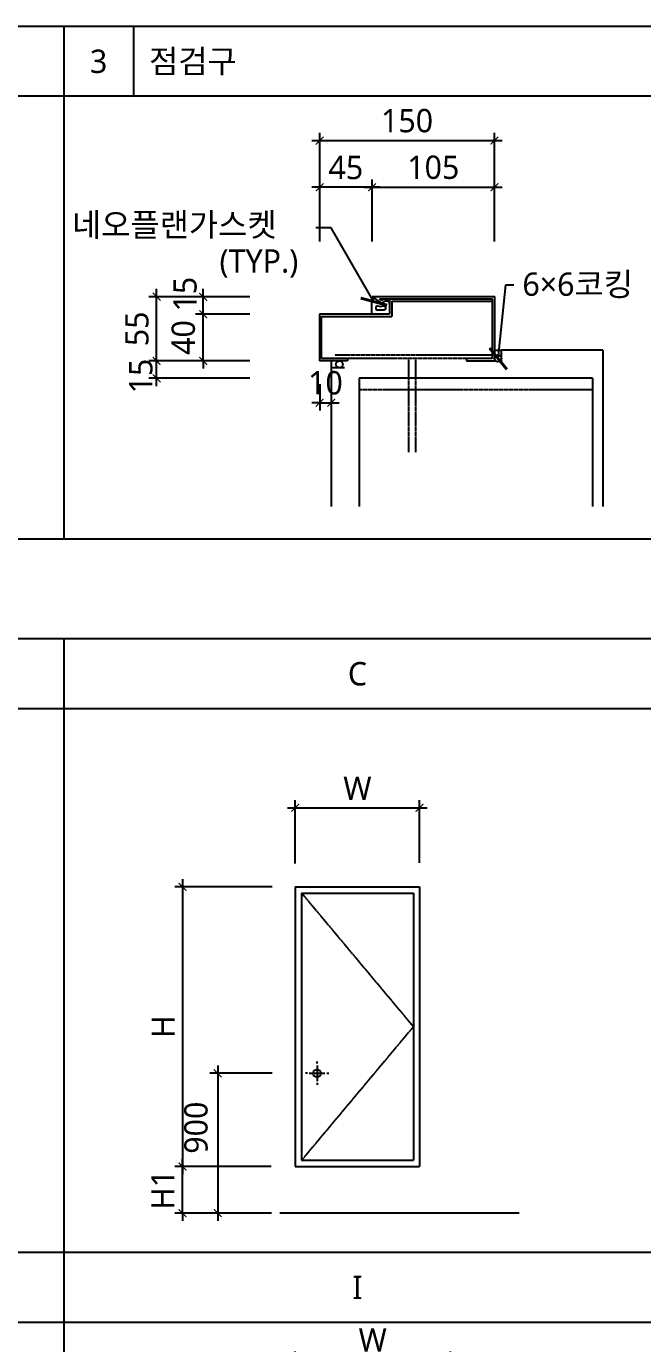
# Model space of a CAD drawing. Header units: inches. Extents: x 10 to 84110, y 29113 to 88513.
# Drawn here: x 42412 to 50350, y 57422 to 74379 of the extents above; entities that cross this region are included whole.
import ezdxf
from ezdxf.enums import TextEntityAlignment as Align

# ---------------------------------------------------------------- set-up
doc = ezdxf.new("R2010")
doc.units = ezdxf.units.IN
doc.header["$MEASUREMENT"] = 0
doc.linetypes.add('DASH_16', pattern=[1.4, 0.7, -0.7])
doc.linetypes.add('HID1-AGI', pattern=[2.25, 1.5, -0.75])
doc.layers.get('Defpoints').update_dxf_attribs({"color": 137})
for name, color, linetype in [('21', 4, 'Continuous'), ('24', 7, 'Continuous'), ('41', 7, 'Continuous'), ('DD', 6, 'HID1-AGI'), ('DIM-INT', 7, 'Continuous'), ('ELE-4', 4, 'Continuous'), ('ELE-7', 7, 'Continuous'), ('F', 4, 'Continuous'), ('SYM-LEAD', 6, 'Continuous'), ('TEXT', 3, 'Continuous'), ('W2', 3, 'Continuous')]:
    doc.layers.add(name, color=color, linetype=linetype)
doc.styles.add('ARIAL', font='malgun.ttf')
doc.styles.add('굴림체(옥산)', font='malgun.ttf')
doc.styles.add('맑은고딕', font='malgun.ttf')
doc.dimstyles.new('CJA', dxfattribs={"dimscale": 300, "dimtxt": 2.7, "dimasz": 1, "dimexe": 2, "dimexo": 3, "dimgap": 1, "dimtad": 1, "dimdec": 0, "dimzin": 1, "dimdsep": 46, "dimlunit": 6, "dimtxsty": '굴림체(옥산)', "dimblk": 'CJDOT', "dimcen": 0.09, "dimdle": 1, "dimclrd": 256, "dimclre": 256, "dimclrt": 3, "dimadec": 0, "dimazin": 0, "dimtfac": 1, "dimtdec": 0, "dimtix": 1, "dimtmove": 2, "dimatfit": 3, "dimldrblk": 'CJDOT', "dimfxl": 1, "dimtolj": 1, "dimtzin": 1, "dimarcsym": 0})
doc.dimstyles.new('DIM-QD 1', dxfattribs={"dimtxt": 3, "dimasz": 1.5, "dimexe": 1, "dimexo": 0, "dimgap": 1, "dimtad": 1, "dimdec": 3, "dimdsep": 46, "dimtxsty": 'ARIAL', "dimblk1": 'ARCHTICK', "dimblk2": 'ARCHTICK', "dimsah": 1, "dimcen": 0, "dimclrd": 256, "dimclre": 256, "dimclrt": 3, "dimazin": 2, "dimtfac": 1, "dimtdec": 3, "dimtix": 1, "dimtmove": 2, "dimatfit": 3, "dimldrblk": 'ARCHTICK', "dimfxl": 1, "dimtolj": 1, "dimtzin": 0, "dimarcsym": 0})

# ---------------------------------------------------------------- blocks, each defined once
blk = doc.blocks.new('_ARCHTICK')
at = {"color": 0, "linetype": 'ByBlock', "const_width": 0.15}
blk.add_lwpolyline([(-0.5, -0.5), (0.5, 0.5)], dxfattribs=at)
blk = doc.blocks.new('*D120')
at = {"layer": 'Defpoints', "color": 0, "transparency": 16777216}
for p in [(46190, 70073), (46339, 70073), (46339, 69533)]:
    blk.add_point(p, dxfattribs=at)
at = {"layer": 'DIM-INT', "color": 7, "lineweight": -2, "transparency": 16777216}
for p, q in [((46190, 69773), (46190, 69433)), ((46339, 69773), (46339, 69433)), ((46190, 69533), (46090, 69533)), ((46190, 69533), (46339, 69533)), ((46339, 69533), (46439, 69533))]:
    blk.add_line(p, q, dxfattribs=at)
at = {"layer": 'DIM-INT', "color": 7, "lineweight": -2, "transparency": 16777216, "xscale": 100, "yscale": 100, "zscale": 100}
blk.add_blockref('_ARCHTICK', (46190, 69533), dxfattribs=at)
at = {"layer": 'DIM-INT', "color": 7, "lineweight": -2, "transparency": 16777216, "xscale": 100, "yscale": 100, "zscale": 100, "rotation": 180}
blk.add_blockref('_ARCHTICK', (46339, 69533), dxfattribs=at)
at = {"layer": 'DIM-INT', "color": 3, "transparency": 16777216, "insert": (46264, 69789), "char_height": 300, "attachment_point": 5, "style": '맑은고딕'}
blk.add_mtext('\\A1;10', dxfattribs=at)
blk = doc.blocks.new('CJDOT')
blk.add_line((-2, 0), (2, 0))
at = {"const_width": 0.5}
blk.add_lwpolyline([(-0.25, 0, 1), (0.25, 0, 1)], format="xyb", close=True, dxfattribs=at)
blk = doc.blocks.new('*D121')
at = {"layer": 'Defpoints', "color": 0, "transparency": 16777216}
for p in [(44090, 70898), (45590, 70898), (45590, 70073)]:
    blk.add_point(p, dxfattribs=at)
at = {"layer": 'DIM-INT', "color": 7, "lineweight": -2, "transparency": 16777216}
for p, q in [((45290, 70898), (43990, 70898)), ((44090, 69973), (44090, 70998)), ((45290, 70073), (43990, 70073))]:
    blk.add_line(p, q, dxfattribs=at)
at = {"layer": 'DIM-INT', "color": 7, "lineweight": -2, "transparency": 16777216, "xscale": 100, "yscale": 100, "zscale": 100}
for p, rotation in [((44090, 70898), 90), ((44090, 70073), 270)]:
    blk.add_blockref('_ARCHTICK', p, dxfattribs=dict(at, rotation=rotation))
at = {"layer": 'DIM-INT', "color": 3, "transparency": 16777216, "insert": (43837, 70485), "char_height": 300, "attachment_point": 5, "rotation": 90, "style": '맑은고딕'}
blk.add_mtext('\\A1;55', dxfattribs=at)
blk = doc.blocks.new('*D122')
at = {"layer": 'Defpoints', "color": 0, "transparency": 16777216}
for p in [(44690, 70898), (45590, 70898), (45590, 70673)]:
    blk.add_point(p, dxfattribs=at)
at = {"layer": 'DIM-INT', "color": 7, "lineweight": -2, "transparency": 16777216}
for p, q in [((45290, 70898), (44590, 70898)), ((44690, 70573), (44690, 70998)), ((45290, 70673), (44590, 70673))]:
    blk.add_line(p, q, dxfattribs=at)
at = {"layer": 'DIM-INT', "color": 7, "lineweight": -2, "transparency": 16777216, "xscale": 100, "yscale": 100, "zscale": 100}
for p, rotation in [((44690, 70898), 90), ((44690, 70673), 270)]:
    blk.add_blockref('_ARCHTICK', p, dxfattribs=dict(at, rotation=rotation))
at = {"layer": 'DIM-INT', "color": 3, "transparency": 16777216, "insert": (44457, 70931), "char_height": 300, "attachment_point": 5, "rotation": 90, "style": '맑은고딕'}
blk.add_mtext('\\A1;15', dxfattribs=at)
blk = doc.blocks.new('*D123')
at = {"layer": 'Defpoints', "color": 0, "transparency": 16777216}
for p in [(44690, 70673), (45590, 70673), (45590, 70073)]:
    blk.add_point(p, dxfattribs=at)
at = {"layer": 'DIM-INT', "color": 7, "lineweight": -2, "transparency": 16777216}
for p, q in [((44690, 70673), (44690, 70773)), ((45290, 70673), (44590, 70673)), ((44690, 70073), (44690, 70673)), ((45290, 70073), (44590, 70073)), ((44690, 70073), (44690, 69973))]:
    blk.add_line(p, q, dxfattribs=at)
at = {"layer": 'DIM-INT', "color": 7, "lineweight": -2, "transparency": 16777216, "xscale": 100, "yscale": 100, "zscale": 100}
for p, rotation in [((44690, 70673), 270), ((44690, 70073), 90)]:
    blk.add_blockref('_ARCHTICK', p, dxfattribs=dict(at, rotation=rotation))
at = {"layer": 'DIM-INT', "color": 3, "transparency": 16777216, "insert": (44435, 70373), "char_height": 300, "attachment_point": 5, "rotation": 90, "style": '맑은고딕'}
blk.add_mtext('\\A1;40 ', dxfattribs=at)
blk = doc.blocks.new('*D124')
at = {"layer": 'Defpoints', "color": 0, "transparency": 16777216}
for p in [(44090, 70073), (45590, 70073), (45590, 69848)]:
    blk.add_point(p, dxfattribs=at)
at = {"layer": 'DIM-INT', "color": 7, "lineweight": -2, "transparency": 16777216}
for p, q in [((45290, 70073), (43990, 70073)), ((44090, 69748), (44090, 70173)), ((45290, 69848), (43990, 69848))]:
    blk.add_line(p, q, dxfattribs=at)
at = {"layer": 'DIM-INT', "color": 7, "lineweight": -2, "transparency": 16777216, "xscale": 100, "yscale": 100, "zscale": 100}
for p, rotation in [((44090, 70073), 90), ((44090, 69848), 270)]:
    blk.add_blockref('_ARCHTICK', p, dxfattribs=dict(at, rotation=rotation))
at = {"layer": 'DIM-INT', "color": 3, "transparency": 16777216, "insert": (43888, 69877), "char_height": 300, "attachment_point": 5, "rotation": 90, "style": '맑은고딕'}
blk.add_mtext('\\A1;15', dxfattribs=at)
blk = doc.blocks.new('*D125')
at = {"layer": 'Defpoints', "color": 0, "transparency": 16777216}
for p in [(46190, 72308), (46190, 71308), (46865, 71308)]:
    blk.add_point(p, dxfattribs=at)
at = {"layer": 'DIM-INT', "color": 7, "lineweight": -2, "transparency": 16777216}
for p, q in [((46190, 71608), (46190, 72408)), ((46865, 71608), (46865, 72408)), ((46965, 72308), (46090, 72308))]:
    blk.add_line(p, q, dxfattribs=at)
at = {"layer": 'DIM-INT', "color": 7, "lineweight": -2, "transparency": 16777216, "xscale": 100, "yscale": 100, "zscale": 100, "rotation": 180}
blk.add_blockref('_ARCHTICK', (46190, 72308), dxfattribs=at)
at = {"layer": 'DIM-INT', "color": 7, "lineweight": -2, "transparency": 16777216, "xscale": 100, "yscale": 100, "zscale": 100}
blk.add_blockref('_ARCHTICK', (46865, 72308), dxfattribs=at)
at = {"layer": 'DIM-INT', "color": 3, "transparency": 16777216, "insert": (46527, 72560), "char_height": 300, "attachment_point": 5, "style": '맑은고딕'}
blk.add_mtext('\\A1;45 ', dxfattribs=at)
blk = doc.blocks.new('*D126')
at = {"layer": 'Defpoints', "color": 0, "transparency": 16777216}
for p in [(48440, 72908), (46190, 71308), (48440, 71308)]:
    blk.add_point(p, dxfattribs=at)
at = {"layer": 'DIM-INT', "color": 7, "lineweight": -2, "transparency": 16777216}
for p, q in [((46190, 71608), (46190, 73008)), ((48440, 71608), (48440, 73008)), ((46090, 72908), (48540, 72908))]:
    blk.add_line(p, q, dxfattribs=at)
at = {"layer": 'DIM-INT', "color": 7, "lineweight": -2, "transparency": 16777216, "xscale": 100, "yscale": 100, "zscale": 100, "rotation": 180}
blk.add_blockref('_ARCHTICK', (46190, 72908), dxfattribs=at)
at = {"layer": 'DIM-INT', "color": 7, "lineweight": -2, "transparency": 16777216, "xscale": 100, "yscale": 100, "zscale": 100}
blk.add_blockref('_ARCHTICK', (48440, 72908), dxfattribs=at)
at = {"layer": 'DIM-INT', "color": 3, "transparency": 16777216, "insert": (47315, 73163), "char_height": 300, "attachment_point": 5, "style": '맑은고딕'}
blk.add_mtext('\\A1;150 ', dxfattribs=at)
blk = doc.blocks.new('RD')
for p, q in [((-1.25, 0), (-1.5, 0)), ((-1, 0), (1, 0)), ((0, 1.25), (0, 1.5)), ((0, 1), (0, -1)), ((1.25, 0), (1.5, 0)), ((0, -1.25), (0, -1.5))]:
    blk.add_line(p, q)
blk.add_circle((0, 0), 0.5)
blk = doc.blocks.new('*D146')
at = {"layer": 'Defpoints', "color": 0, "transparency": 16777216}
for p in [(45876, 63302), (44424, 59702), (45867, 59702)]:
    blk.add_point(p, dxfattribs=at)
at = {"layer": 'DIM-INT', "color": 7, "lineweight": -2, "transparency": 16777216}
for p, q in [((45576, 63302), (44324, 63302)), ((44424, 63402), (44424, 59602)), ((45567, 59702), (44324, 59702))]:
    blk.add_line(p, q, dxfattribs=at)
at = {"layer": 'DIM-INT', "color": 7, "lineweight": -2, "transparency": 16777216, "xscale": 100, "yscale": 100, "zscale": 100}
for p, rotation in [((44424, 63302), 90), ((44424, 59702), 270)]:
    blk.add_blockref('_ARCHTICK', p, dxfattribs=dict(at, rotation=rotation))
at = {"layer": 'DIM-INT', "color": 3, "transparency": 16777216, "insert": (44174, 61502), "char_height": 300, "attachment_point": 5, "rotation": 90, "style": '맑은고딕'}
blk.add_mtext('\\A1;H', dxfattribs=at)
blk = doc.blocks.new('*D147')
at = {"layer": 'Defpoints', "color": 0, "transparency": 16777216}
for p in [(44424, 59702), (45867, 59702), (45869, 59102)]:
    blk.add_point(p, dxfattribs=at)
at = {"layer": 'DIM-INT', "color": 7, "lineweight": -2, "transparency": 16777216}
for p, q in [((45567, 59702), (44324, 59702)), ((44424, 59702), (44424, 59802)), ((44424, 59102), (44424, 59702)), ((45569, 59102), (44324, 59102)), ((44424, 59102), (44424, 59002))]:
    blk.add_line(p, q, dxfattribs=at)
at = {"layer": 'DIM-INT', "color": 7, "lineweight": -2, "transparency": 16777216, "xscale": 100, "yscale": 100, "zscale": 100}
for p, rotation in [((44424, 59702), 270), ((44424, 59102), 90)]:
    blk.add_blockref('_ARCHTICK', p, dxfattribs=dict(at, rotation=rotation))
at = {"layer": 'DIM-INT', "color": 3, "transparency": 16777216, "insert": (44170, 59402), "char_height": 300, "attachment_point": 5, "rotation": 90, "style": '맑은고딕'}
blk.add_mtext('\\A1;H1', dxfattribs=at)
blk = doc.blocks.new('*D148')
at = {"layer": 'Defpoints', "color": 0, "transparency": 16777216}
for p in [(47476, 64319), (45876, 63302), (47476, 63312)]:
    blk.add_point(p, dxfattribs=at)
at = {"layer": 'DIM-INT', "color": 7, "lineweight": -2, "transparency": 16777216}
for p, q in [((45776, 64319), (47576, 64319)), ((45876, 63602), (45876, 64419)), ((47476, 63612), (47476, 64419))]:
    blk.add_line(p, q, dxfattribs=at)
at = {"layer": 'DIM-INT', "color": 7, "lineweight": -2, "transparency": 16777216, "xscale": 100, "yscale": 100, "zscale": 100, "rotation": 180}
blk.add_blockref('_ARCHTICK', (45876, 64319), dxfattribs=at)
at = {"layer": 'DIM-INT', "color": 7, "lineweight": -2, "transparency": 16777216, "xscale": 100, "yscale": 100, "zscale": 100}
blk.add_blockref('_ARCHTICK', (47476, 64319), dxfattribs=at)
at = {"layer": 'DIM-INT', "color": 3, "transparency": 16777216, "insert": (46676, 64569), "char_height": 300, "attachment_point": 5, "style": '맑은고딕'}
blk.add_mtext('\\A1;W', dxfattribs=at)
blk = doc.blocks.new('*D188')
at = {"layer": 'Defpoints', "color": 0, "transparency": 16777216}
for p in [(47873, 57219), (45873, 56602), (47873, 56602)]:
    blk.add_point(p, dxfattribs=at)
at = {"layer": 'DIM-INT', "color": 7, "lineweight": -2, "transparency": 16777216}
for p, q in [((45873, 56902), (45873, 57319)), ((47873, 56902), (47873, 57319)), ((45773, 57219), (47973, 57219))]:
    blk.add_line(p, q, dxfattribs=at)
at = {"layer": 'DIM-INT', "color": 7, "lineweight": -2, "transparency": 16777216, "xscale": 100, "yscale": 100, "zscale": 100, "rotation": 180}
blk.add_blockref('_ARCHTICK', (45873, 57219), dxfattribs=at)
at = {"layer": 'DIM-INT', "color": 7, "lineweight": -2, "transparency": 16777216, "xscale": 100, "yscale": 100, "zscale": 100}
blk.add_blockref('_ARCHTICK', (47873, 57219), dxfattribs=at)
at = {"layer": 'DIM-INT', "color": 3, "transparency": 16777216, "insert": (46873, 57469), "char_height": 300, "attachment_point": 5, "style": '맑은고딕'}
blk.add_mtext('\\A1;W', dxfattribs=at)
blk = doc.blocks.new('*D272')
at = {"layer": 'Defpoints', "color": 0, "transparency": 16777216}
for p in [(48441, 72308), (46865, 71308), (48441, 71308)]:
    blk.add_point(p, dxfattribs=at)
at = {"layer": 'DIM-INT', "color": 7, "lineweight": -2, "transparency": 16777216}
for p, q in [((46865, 71608), (46865, 72408)), ((48441, 71608), (48441, 72408)), ((46765, 72308), (48541, 72308))]:
    blk.add_line(p, q, dxfattribs=at)
at = {"layer": 'DIM-INT', "color": 7, "lineweight": -2, "transparency": 16777216, "xscale": 100, "yscale": 100, "zscale": 100, "rotation": 180}
blk.add_blockref('_ARCHTICK', (46865, 72308), dxfattribs=at)
at = {"layer": 'DIM-INT', "color": 7, "lineweight": -2, "transparency": 16777216, "xscale": 100, "yscale": 100, "zscale": 100}
blk.add_blockref('_ARCHTICK', (48441, 72308), dxfattribs=at)
at = {"layer": 'DIM-INT', "color": 3, "transparency": 16777216, "insert": (47653, 72563), "char_height": 300, "attachment_point": 5, "style": '맑은고딕'}
blk.add_mtext('\\A1;105', dxfattribs=at)
blk = doc.blocks.new('*D273')
at = {"layer": 'Defpoints', "color": 0, "transparency": 16777216}
for p in [(45879, 60902), (44877, 59102), (45869, 59102)]:
    blk.add_point(p, dxfattribs=at)
at = {"layer": 'DIM-INT', "color": 7, "lineweight": -2, "transparency": 16777216}
for p, q in [((45579, 60902), (44777, 60902)), ((44877, 61002), (44877, 59002)), ((45569, 59102), (44777, 59102))]:
    blk.add_line(p, q, dxfattribs=at)
at = {"layer": 'DIM-INT', "color": 7, "lineweight": -2, "transparency": 16777216, "xscale": 100, "yscale": 100, "zscale": 100}
for p, rotation in [((44877, 60902), 90), ((44877, 59102), 270)]:
    blk.add_blockref('_ARCHTICK', p, dxfattribs=dict(at, rotation=rotation))
at = {"layer": 'DIM-INT', "color": 3, "transparency": 16777216, "insert": (44598, 60202), "char_height": 300, "attachment_point": 5, "rotation": 90, "style": '맑은고딕'}
blk.add_mtext('\\A1;900', dxfattribs=at)

msp = doc.modelspace()

# ---------------------------------------------------------------- linework, layer by layer
at = {"layer": '21', "color": 1, "linetype": 'Continuous'}
for p, q in [((46859.5, 70674.1), (46859.5, 70837.9)), ((47016.3, 70723.6), (46933.9, 70723.6)), ((48440.8, 70208.8), (48530.9, 70208.8)), ((48530.9, 70040.3), (48530.9, 70208.8)), ((46339.2, 70073.7), (46339.2, 69983.6)), ((46507.6, 69983.6), (46339.2, 69983.6))]:
    msp.add_line(p, q, dxfattribs=at)
at = {"layer": '21', "linetype": 'Continuous'}
for p, q in [((49836.9, 70208.8), (48530.9, 70208.8)), ((49836.9, 70208.8), (49836.9, 68198.5)), ((46339.2, 69983.6), (46339.2, 68198.5))]:
    msp.add_line(p, q, dxfattribs=at)
at = {"layer": '21', "color": 1, "linetype": 'Continuous'}
for centre in [(46443.5, 70028.6), (48485.8, 70104.4)]:
    msp.add_circle(centre, 45, dxfattribs=at)
at = {"layer": '21', "color": 1, "linetype": 'Continuous', "extrusion": (0, 0, -1)}
for centre, radius, start, end in [((-46892.3, 70840.6), 33, 355.24503, 117.4985), ((-47047, 70802.5), 43.2, 38.84648, 171.8868), ((-47008.8, 70752.6), 29.9, 99.30157, 255.51712)]:
    msp.add_arc(centre, radius, start, end, dxfattribs=at)
at = {"layer": '21', "color": 1, "linetype": 'Continuous'}
for centre, radius, start, end in [((46941.4, 70752.6), 29.9, 99.30157, 255.51712), ((46975.1, 70870.6), 96.5, 246.45737, 293.55897)]:
    msp.add_arc(centre, radius, start, end, dxfattribs=at)
at = {"layer": '24', "color": 9, "linetype": 'DASH_16', "ltscale": 2}
for p, q in [((46384.6, 70148.7), (48410.8, 70148.7)), ((48080.5, 70103.7), (46388.6, 70103.7)), ((47339.5, 68891.1), (47339.5, 70103.7)), ((47429.6, 68891.1), (47429.6, 70103.7)), ((49701.8, 69698.4), (46699.4, 69698.4))]:
    msp.add_line(p, q, dxfattribs=at)
at = {"layer": '41', "color": 3, "linetype": 'Continuous'}
for p, q in [((46864.6, 70899.3), (48440, 70899.3)), ((46989.6, 70813.7), (46864.6, 70899.3)), ((48440.8, 70898.6), (48440.8, 70073.7)), ((47072.8, 70869.3), (46989.6, 70813.7)), ((47089.7, 70869.3), (47089.7, 70674.1)), ((46189, 70674.1), (46189, 70073.7)), ((47089.7, 70674.1), (46189, 70674.1)), ((46549.3, 70073.7), (46189, 70073.7)), ((46549.3, 70103.7), (46549.3, 70073.7)), ((48080.5, 70103.7), (48080.5, 70073.7)), ((48080.5, 70073.7), (48440.8, 70073.7))]:
    msp.add_line(p, q, dxfattribs=at)
at = {"layer": '41', "color": 7, "linetype": 'Continuous'}
for p, q in [((46961.6, 70869.3), (48410, 70869.3)), ((46989.8, 70850), (46961.6, 70869.3)), ((46989.8, 70850), (47018.7, 70869.3)), ((47119.8, 70839.3), (48410.8, 70839.3)), ((47119.8, 70839.3), (47119.8, 70644.1)), ((48410.8, 70868.5), (48410.8, 70103.7)), ((46215.5, 70103.7), (46215.5, 70644.1)), ((46215.5, 70644.1), (47119.8, 70644.1)), ((46549.3, 70103.7), (46215.5, 70103.7)), ((48410.8, 70103.7), (48080.5, 70103.7))]:
    msp.add_line(p, q, dxfattribs=at)
at = {"layer": '41', "color": 2, "linetype": 'Continuous'}
for p, q in [((49701.8, 69848.5), (46699.4, 69848.5)), ((46699.4, 69848.5), (46699.4, 68198.5)), ((49701.8, 69848.5), (49701.8, 68198.5))]:
    msp.add_line(p, q, dxfattribs=at)
at = {"layer": '41', "linetype": 'Continuous'}
msp.add_arc((48410, 70898.6), 0.751, 0, 90, dxfattribs=at)
at = {"layer": '41', "color": 3, "linetype": 'Continuous'}
msp.add_arc((48440, 70898.6), 0.751, 0, 90, dxfattribs=at)
at = {"layer": '41', "color": 7, "linetype": 'Continuous'}
msp.add_arc((48410, 70868.5), 0.751, 0, 90, dxfattribs=at)
at = {"layer": 'DD'}
for p, q in [((45956.2, 63222.3), (47396.2, 61502.3)), ((47396.2, 61502.3), (45956.2, 59782.3))]:
    msp.add_line(p, q, dxfattribs=at)
at = {"layer": 'ELE-4'}
for p, q in [((73159.5, 74378.8), (27759.5, 74378.8)), ((73159.5, 67778.8), (27759.5, 67778.8)), ((73159.5, 66495.4), (27759.5, 66495.4)), ((73159.5, 58595.4), (27759.5, 58595.4))]:
    msp.add_line(p, q, dxfattribs=at)
at = {"layer": 'ELE-7'}
for p, q in [((42892.9, 74378.8), (42892.9, 67778.8)), ((43792.9, 74378.8), (43792.9, 73478.8)), ((73159.5, 73478.8), (27759.5, 73478.8)), ((42892.9, 66495.4), (42892.9, 50695.4)), ((73159.5, 65595.4), (27759.5, 65595.4)), ((73159.5, 57695.4), (27759.5, 57695.4))]:
    msp.add_line(p, q, dxfattribs=at)
at = {"layer": 'F'}
for p, q in [((45956.2, 63222.3), (45956.2, 59782.3)), ((45956.2, 63222.3), (47396.2, 63222.3)), ((47396.2, 63222.3), (47396.2, 59782.3)), ((45956.2, 59782.3), (47396.2, 59782.3))]:
    msp.add_line(p, q, dxfattribs=at)
at = {"layer": 'W2'}
for p, q in [((45876.2, 63302.3), (45876.2, 59702.3)), ((45876.2, 63302.3), (47476.2, 63302.3)), ((47476.2, 63302.3), (47476.2, 59702.3)), ((45876.2, 59702.3), (47476.2, 59702.3)), ((48758.8, 59102.3), (45676.2, 59102.3))]:
    msp.add_line(p, q, dxfattribs=at)

# ---------------------------------------------------------------- block references
at = {"layer": 'F', "xscale": 100, "yscale": 100, "zscale": 100}
msp.add_blockref('RD', (46156.2, 60902.3), dxfattribs=at)

# ---------------------------------------------------------------- texts
at = {"layer": 'TEXT', "style": '맑은고딕'}
msp.add_text('점검구', height=300, dxfattribs=at).set_placement((43992.9, 73928.8), align=Align.MIDDLE_LEFT)
msp.add_text('3', height=300, dxfattribs=at).set_placement((43342.9, 73928.8), align=Align.MIDDLE_CENTER)
at = {"layer": 'TEXT', "color": 3, "style": '맑은고딕'}
for s, p in [('네오플랜가스켓', (42999.9, 71675.2)), ('(TYP.)', (44900.2, 71209.3)), ('6×6코킹', (48800.9, 70909.9))]:
    msp.add_text(s, height=300, dxfattribs=at).set_placement(p)
at = {"layer": 'TEXT', "style": '맑은고딕'}
for s, p in [('C', (46676.2, 66045.4)), ('I', (46676.2, 58145.4))]:
    msp.add_text(s, height=300, dxfattribs=at).set_placement(p, align=Align.MIDDLE)

# ---------------------------------------------------------------- dimensions: what is measured, and where the dimension line sits
at = {"layer": 'DIM-INT'}
for base, p1, p2, text, picture, middle in [((48439.8, 72907.6), (46189.8, 71307.6), (48439.8, 71307.6), '150 ', '*D126', (47314.8, 73163.4)), ((46189.8, 72307.6), (46864.8, 71307.6), (46189.8, 71307.6), '45 ', '*D125', (46527.3, 72560.1)), ((46339.2, 69533.4), (46189.8, 70072.6), (46339.2, 70072.6), '10', '*D120', (46264.5, 69789.2)), ((47476.2, 64318.7), (45876.2, 63302.3), (47476.2, 63311.6), 'W', '*D148', (46676.2, 64568.7)), ((47873.2, 57218.7), (45873.2, 56602.3), (47873.2, 56602.3), 'W', '*D188', (46873.2, 57468.7))]:
    dim = msp.add_linear_dim(base=base, p1=p1, p2=p2, text=text, dimstyle='CJA', override={"dimscale": 100, "dimtxt": 3, "dimexe": 1, "dimlunit": 2, "dimtxsty": '맑은고딕', "dimblk1": 'ARCHTICK', "dimblk2": 'ARCHTICK', "dimsah": 1, "dimclrd": 7, "dimclre": 7}, dxfattribs=at)
    dim.commit()
    dim.dimension.update_dxf_attribs({"geometry": picture, "text_midpoint": middle})
for base, p1, p2, angle, text, picture, middle in [((48440.8, 72307.6), (46864.8, 71307.6), (48440.8, 71307.6), 180, '105', '*D272', (47652.8, 72563.4)), ((44089.8, 70897.6), (45589.8, 70072.6), (45589.8, 70897.6), 270, '55', '*D121', (43837.2, 70485.1)), ((44689.8, 70672.6), (45589.8, 70072.6), (45589.8, 70672.6), 270, '40 ', '*D123', (44434.8, 70372.6)), ((44423.8, 59702.3), (45876.2, 63302.3), (45867.2, 59702.3), 270, 'H', '*D146', (44173.8, 61502.3)), ((44423.8, 59702.3), (45868.7, 59102.3), (45867.2, 59702.3), 90, 'H1', '*D147', (44170.5, 59402.3))]:
    dim = msp.add_linear_dim(base=base, p1=p1, p2=p2, angle=angle, text=text, dimstyle='CJA', override={"dimscale": 100, "dimtxt": 3, "dimexe": 1, "dimlunit": 2, "dimtxsty": '맑은고딕', "dimblk1": 'ARCHTICK', "dimblk2": 'ARCHTICK', "dimsah": 1, "dimclrd": 7, "dimclre": 7}, dxfattribs=at)
    dim.commit()
    dim.dimension.update_dxf_attribs({"geometry": picture, "text_midpoint": middle})
for base, p1, p2, text, picture, middle in [((44689.8, 70897.6), (45589.8, 70672.6), (45589.8, 70897.6), '15', '*D122', (44457.3, 70930.7)), ((44089.8, 70072.6), (45589.8, 69847.6), (45589.8, 70072.6), '15', '*D124', (43887.6, 69877.1)), ((44876.7, 59102.3), (45879.2, 60902.3), (45868.7, 59102.3), '900', '*D273', (44597.6, 60202.3))]:
    dim = msp.add_linear_dim(base=base, p1=p1, p2=p2, angle=270, text=text, dimstyle='CJA', override={"dimscale": 100, "dimtxt": 3, "dimexe": 1, "dimlunit": 2, "dimtxsty": '맑은고딕', "dimblk1": 'ARCHTICK', "dimblk2": 'ARCHTICK', "dimsah": 1, "dimclrd": 7, "dimclre": 7}, dxfattribs=at)
    dim.commit()
    dim.dimension.update_dxf_attribs({"geometry": picture, "text_midpoint": middle, "dimtype": 160})

# ---------------------------------------------------------------- leaders
at = {"layer": 'SYM-LEAD', "color": 6}
for points in [[(46889.2, 70834.7), (46339.2, 71787.3), (46139.2, 71787.3)], [(48489.3, 70100.5), (48589.3, 71053.1), (48689.3, 71053.1)]]:
    msp.add_leader(points, dimstyle='DIM-QD 1', override={"dimscale": 100, "dimasz": 2.5, "dimtad": 0, "dimclrd": 6}, dxfattribs=at)

doc.saveas('drawing.dxf')
